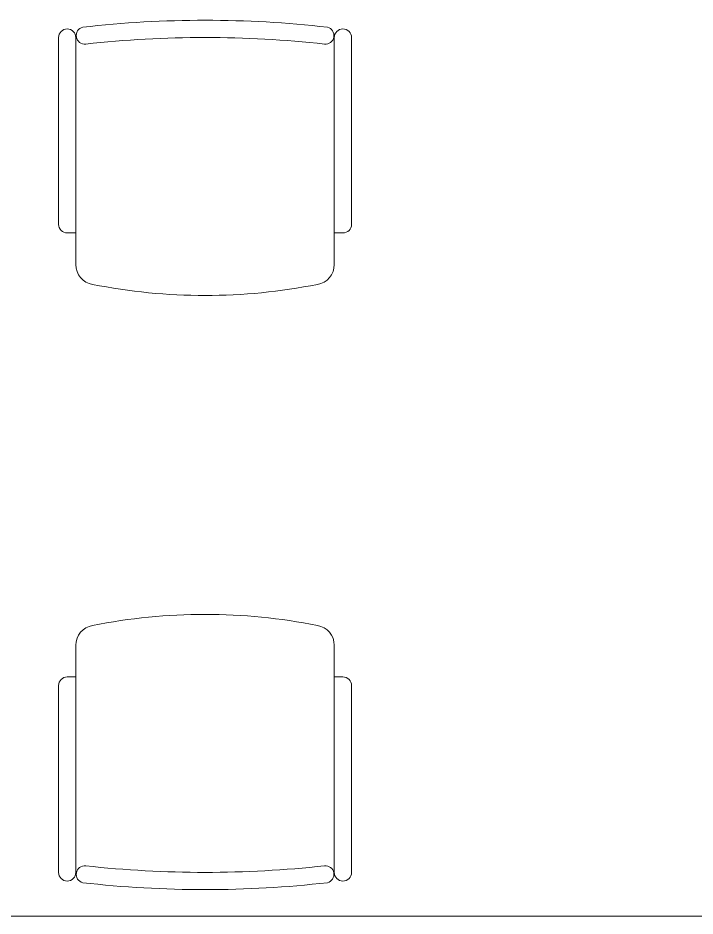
# Model space of a CAD drawing. Extents: x -234346 to 58427, y -132654 to -82394.
# Drawn here: x -60111 to -58932, y -113693 to -112128 of the extents above; entities that cross this region are included whole.
import ezdxf

# ---------------------------------------------------------------- set-up
doc = ezdxf.new("R2010")
doc.units = 0
doc.header["$LTSCALE"] = 8
for name, color, linetype, lineweight in [('72_EGR_EQP_TAG', 9, 'Continuous', 5), ('LOADING', 9, 'Continuous', 5), ('Walls', 9, 'Continuous', 5)]:
    doc.layers.add(name, color=color, linetype=linetype, lineweight=lineweight)
doc.layers.add('TME-NON MEDICAL FURNITURE', color=9, linetype='Continuous')

# ---------------------------------------------------------------- blocks, each defined once
blk = doc.blocks.new('GF21016-P')
at = {"layer": 'LOADING', "extrusion": (-1.24384e-09, -1.20261e-09, -1)}
for p, q in [((0.0128, 0.0179), (0.0128, 0.4136)), ((0.4628, 0.0179), (0.4628, 0.4136)), ((-0.0022, 0.3585), (0.0128, 0.3585)), ((0.4778, 0.3585), (0.4628, 0.3585)), ((-0.0172, 0.0179), (-0.0172, 0.3435)), ((0.4928, 0.0179), (0.4928, 0.3435)), ((0.4778, 0.0029), (0.4778, 0.0029))]:
    blk.add_line(p, q, dxfattribs=at)
for centre, radius, start, end in [((-0.2378, -0.5362), 1.0036, 78.7568, 101.2432), ((-0.0478, 0.4136), 0.035, 0, 80.6557), ((-0.4278, 0.4136), 0.035, 99.3443, 180), ((0.0022, 0.3435), 0.015, 0, 90), ((-0.4778, 0.3435), 0.015, 90, 180), ((0.0022, 0.0179), 0.015, 270, 0), ((0.0022, 0.0179), 0.015, 180, 270), ((-0.0284, 0.0145), 0.015, 284.3864, 95.5209), ((-0.2378, 1.8928), 1.8749, 263.6341, 276.3659), ((-0.4471, 0.0145), 0.015, 84.4791, 255.6136), ((-0.4778, 0.0179), 0.015, 270, 0), ((-0.4778, 0.0179), 0.015, 180, 270), ((-0.2378, 1.8734), 1.8855, 263.5119, 276.4881)]:
    blk.add_arc(centre, radius, start, end, dxfattribs=at)
blk = doc.blocks.new('1stF')
at = {"layer": 'Walls', "color": 9}
blk.add_line((-61652.3, -113692.6, 0.1), (-57652.3, -113692.6, 0.1), dxfattribs=at)
at = {"layer": 'TME-NON MEDICAL FURNITURE', "color": 9, "extrusion": (-4.75185e-05, 1.86519e-05, 1), "xscale": 1000.000000000003, "yscale": 1000.000000000003, "zscale": -1000.000000000001, "rotation": 179.9999749532385}
blk.add_blockref('GF21016-P', (-59547.2, -112143.9, 0.7), dxfattribs=at)
at = {"layer": 'TME-NON MEDICAL FURNITURE', "color": 9, "extrusion": (-4.75185e-05, -1.86519e-05, 1), "xscale": -1000.000000000003, "yscale": 1000.000000000004, "zscale": -1000.000000000003, "rotation": 2.504676146486418e-05}
blk.add_blockref('GF21016-P', (-59547.2, -113634.5, 4.9), dxfattribs=at)

msp = doc.modelspace()

# ---------------------------------------------------------------- block references
at = {"layer": '72_EGR_EQP_TAG'}
msp.add_blockref('1stF', (0, 0), dxfattribs=at)

doc.saveas('drawing.dxf')
